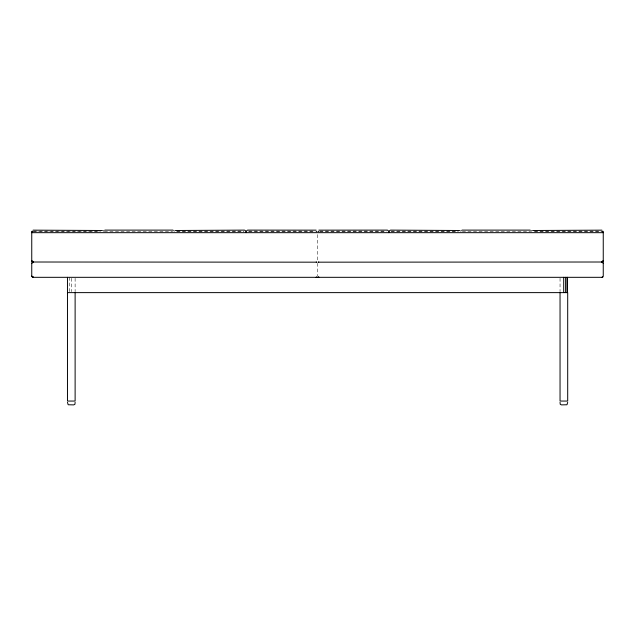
<?xml version="1.0" encoding="UTF-8"?>
<svg xmlns="http://www.w3.org/2000/svg" width="635" height="635" viewBox="0 0 635 635"><rect width="100%" height="100%" fill="white"/><g stroke="black" fill="none" stroke-linecap="round" stroke-linejoin="round"><path stroke-width="0.48" stroke-dasharray="3.17 2.38" d="M34.139 231.061L100.798 231.061M177.014 231.061L243.673 231.061M248.452 231.061L315.111 231.061M319.889 231.061L386.548 231.061M391.327 231.061L457.986 231.061M534.202 231.061L600.861 231.061M33.028 231.394L100.362 231.394M104.323 231.394L172.649 231.394M176.609 231.394L243.943 231.394M248.888 231.394L315.238 231.394M319.762 231.394L386.112 231.394M391.057 231.394L458.391 231.394M462.351 231.394L530.677 231.394M534.638 231.394L601.972 231.394M560.046 278.273L560.046 291.671M317.5 234.601L317.5 260.731M317.5 263.287L317.5 276.042M75.12 278.273L75.12 291.671M71.295 278.273L71.295 291.671M69.382 277.32L69.382 291.671"/><path stroke-width="0.95" d="M316.222 262.009L316.865 262.176L33.028 262.009L31.75 260.731L31.75 232.672L32.441 231.561M602.559 277.146L603.075 276.677L601.972 277.32L33.028 277.32L31.75 276.042L31.75 263.287L32.441 262.176M603.155 260.731L602.559 261.834M32.179 231.061L31.75 232.672L603.25 232.672L603.25 260.731L601.972 262.009L318.135 262.176L318.778 262.009M31.75 263.287L33.028 262.009M32.782 231.561L31.925 232.029L33.028 231.561M32.607 262.644L32.782 262.176M602.218 261.834L602.393 261.374M103.616 231.061L103.942 230.497M460.804 231.061L461.129 230.497M32.242 232.029L32.575 231.561M32.242 262.644L32.575 262.176M602.424 261.834L602.758 261.374M175.379 230.497L244.404 230.116L245.308 230.497L246.062 232.672L246.817 230.497L247.721 230.116L316.159 230.156M532.567 230.497L601.909 230.156M33.091 230.156L102.433 230.497M318.841 230.156L387.279 230.116L388.183 230.497L388.938 232.672L389.692 230.497L390.596 230.116L459.621 230.497M602.877 232.672L602.821 231.061M603.25 276.042L603.25 263.287L602.559 262.176M104.846 230.116L172.966 230.116M462.034 230.116L530.154 230.116M316.222 231.561L316.865 231.561M318.135 231.561L318.778 231.561M601.972 231.561L603.075 232.029L602.218 231.561M31.925 261.374L33.028 261.374L33.028 262.644M603.075 261.374L601.972 261.374L601.972 262.176L602.615 262.176L601.972 262.009M32.385 261.834L33.028 261.834M601.972 261.834L602.615 261.834M32.385 262.176L33.028 262.176M602.996 262.644L603.25 263.287M31.925 276.677L33.028 276.677L33.028 277.32M32.385 277.146L33.028 277.146M602.615 277.146L601.972 277.32M67.469 292.624L567.698 292.624L567.698 401.058L560.046 401.058L560.046 292.624M602.559 231.561L603.155 232.672M32.441 261.834L31.845 260.731M32.441 277.146L31.845 276.042M602.424 231.561L602.758 232.029M602.424 262.176L602.758 262.644M32.242 261.374L32.575 261.834M32.242 276.677L32.575 277.146M531.058 230.497L531.384 231.061M173.871 230.497L174.196 231.061M32.607 261.374L32.782 261.834M32.607 276.677L32.782 277.146M567.698 402.336L566.984 404.757L561.459 404.884L560.237 404.289L560.046 402.328M567.531 277.32L567.531 292.624M567.015 277.32L567.015 292.624M565.61 277.32L565.61 292.624M563.697 277.32L563.697 292.624M75.12 292.624L75.12 401.058L67.469 401.058L67.469 277.32M75.12 402.328L74.922 404.289L73.708 404.884L68.183 404.757L67.469 402.336M316.865 277.146L316.222 277.32L316.865 277.146M318.778 277.146L318.135 277.146L318.778 277.146"/></g></svg>
